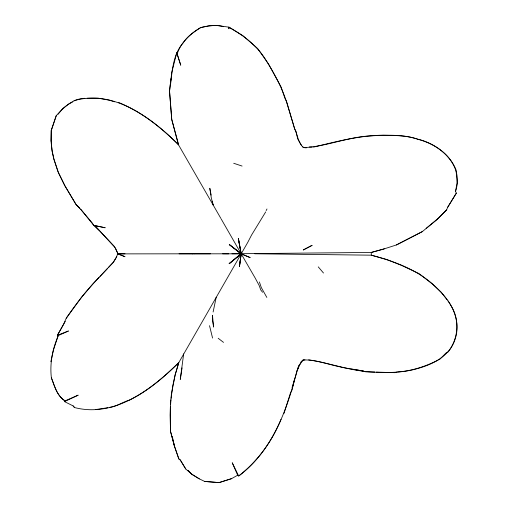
<?xml version="1.0" encoding="UTF-8"?>
<svg xmlns="http://www.w3.org/2000/svg" width="508" height="508" viewBox="0 0 508 508"><rect width="100%" height="100%" fill="white"/><g stroke="black" fill="none" stroke-linecap="round" stroke-linejoin="round"><path stroke-width="0.76" d="M84.874 98.317C72.676 98.596 63.849 107.302 56.255 115.653L51.295 130.34L51.283 143.739L52.159 151.46L54.045 159.518L57.925 171.533L64.579 185.242L76.073 204.565L80.467 209.036L92.062 222.733L93.745 225.368L98.806 229.934L114.878 247.345M296.761 371.526C286.995 410.394 272.11 451.002 238.684 476.002L237.668 475.228L232.239 462.769L238.684 476.002C257.639 461.315 272.009 441.49 281.038 419.348M79.75 208.21L76.073 204.565L65.1 186.157L58.56 172.974L53.746 158.82L52.038 150.298L51.111 141.262L51.295 130.34L56.255 115.653M51.111 141.262L51.295 130.34M170.605 84.125C172.269 70.028 173.342 53.791 183.242 42.831C187.604 36.182 194.145 31.737 200.711 27.578L208.61 25.87L216.592 25.4L228.905 27.165L243.04 35.763L257.696 48.578L268.605 64.129L281.095 87.008L284.931 98.323L286.518 101.346L294.653 128.861C297.612 135.084 298.063 142.71 303.486 147.618C325.425 146.742 346.596 137.446 368.713 135.992C385.064 135.071 402.126 134.061 417.9 139.217C440.754 144.602 464.242 165.767 455.53 191.306L456.336 193.148L447.535 207.518L446.646 209.893L436.944 219.691L422.326 231.604L396.418 244.951L382.702 249.345L371.278 252.444L231.953 253.79M58.045 336.264C52.4 349.447 49.714 363.557 51.378 377.838C54.686 386.061 56.712 395.345 64.567 400.583L64.497 401.599L73.209 405.949L74.505 407.537C114.548 417.97 151.949 389.255 178.733 362.629L175.133 374.929L172.784 385.762L170.517 402.406L170.097 415.087L170.523 431.413L174.352 445.802L178.835 458.927L180.416 460.197L185.744 468.992L191.427 473.9L199.307 478.866L204.673 481.444L219.081 482.6L231.527 478.663L237.668 475.228M170.421 406.908L170.523 431.413L174.746 447.097L178.835 458.927L180.003 459.543L185.744 468.992M170.599 404.546L170.955 399.828M171.075 398.253L171.367 394.316L175.133 374.929L178.803 362.585L247.745 242.405L251.593 234.988L265.716 211.88M170.929 78.778L169.532 91.129L171.736 119.412L178.34 144.539L220.859 218.402M239.471 266.332L241.16 253.809L238.354 238.449L241.16 253.809L239.471 266.332L241.16 253.809L238.354 238.449M183.655 353.885L180.276 379.444L182.054 367.881M455.53 191.306L457.098 183.032L456.057 169.932C449.536 153.511 433.705 143.281 417.119 139.059M213.112 312.007L216.211 297.224M294.672 378.676L292.036 389.998L290.913 392.068M176.759 52.781L180.721 65.1L176.759 52.781L171.793 72.18L169.532 91.129L171.736 119.412L178.645 144.869M283.966 413.436L290.538 392.754M50.832 361.766L53.461 349.968L58.166 335.617L68.485 330.981L57.417 335.261L58.166 335.617M292.062 387.591L298.596 366.255L299.688 364.268M65.284 321.304L57.417 335.261L63.544 324.39L66.237 318.243L81.712 297.002L93.256 283.534L113.671 261.899L116.649 256.813L117.583 253.879L192.602 253.803M296.99 370.872L298.596 366.255L303.13 359.962C315.551 359.474 327.349 364.204 339.344 366.687C348.043 368.935 357.2 369.386 365.798 371.843C382.41 372.574 399.009 373.526 415.277 369.176C432.2 364.852 450.126 356.375 455.397 338.226C459.423 325.482 455.606 311.512 448.012 300.914M177.159 53.975C180.899 42.482 190.36 33.496 200.711 27.578C208.185 25.819 215.97 24.416 223.507 26.689M297.072 370.821L301.155 361.607M266.16 210.585L266.986 208.985M447.535 207.518L456.336 193.148M116.649 256.813L113.081 262.623L108.763 267.195M66.237 318.243C76.098 303.835 86.76 289.922 99.047 277.482M58.115 114.243L62.694 108.553L68.574 104.121L72.441 102.07M100.127 276.339L107.683 268.338M446.646 209.893L438.36 218.205L426.149 228.384M178.803 362.585C163.97 377.101 148.126 390.95 129.343 400.133C122.542 401.999 116.376 406.825 109.334 407.422M229.191 263.677L241.16 253.809L250.082 257.562L241.16 253.809L229.311 244.564L241.16 253.809L229.191 263.677L241.16 253.809L221.196 218.999M302.139 360.788L303.13 359.962M301.739 361.213L303.486 360.032L304.965 359.937M422.326 231.604L396.418 244.951M438.144 360.128C425.437 366.42 411.912 371.011 397.656 371.939M231.527 478.663L219.081 482.6L204.673 481.444M396.939 372.027L394.678 372.675L376.326 372.091M384.321 248.825L371.278 252.444L371.278 255.175C393.922 261.214 416.903 269.494 434.391 285.648C440.944 291.897 447.237 298.545 451.555 306.584C459.956 320.789 458.133 338.842 448.278 351.834L445.84 353.136L439.757 359.308L438.404 359.518M313.525 147.123C336.391 141.542 359.461 135.515 383.146 135.179C394.252 135.712 405.771 135.058 416.382 138.836M107.823 407.727L95.701 409.556M73.971 100.654C114.351 89.205 151.295 118.053 178.34 144.539M87.122 98.298L98.374 98.196L109.334 100.197L114.567 101.816M189.681 253.816L194.494 253.809M192.437 253.816L241.16 253.809L229.311 244.564M210.42 253.803L194.64 253.809M179.083 253.809L189.376 253.809M125.006 253.809L117.475 253.797L117.304 252.336L115.399 247.936M222.637 253.809L228.689 253.841M254.768 253.778L371.278 255.175L386.829 259.524L401.625 265.424L419.119 273.641L432.625 284.239L441.211 292.233L447.04 299.676M309.429 146.964L312.16 147.072M374.834 371.996C352.298 371.799 330.822 363.144 308.661 359.867M302.546 146.387L303.301 147.568L306.349 147.866M351.53 369.125L363.449 370.98M93.745 225.368L105.099 227.755L93.745 225.368L80.766 209.315M233.705 163.271L242.087 166.065M117.583 253.879L125.019 256.718L118.161 253.809M118.294 102.324C141.097 111.728 160.801 126.917 178.067 144.329M199.307 478.866L192.132 474.555L188.011 470.414M228.905 27.165L228.905 28.727L228.905 27.165C243.675 35.535 257.55 45.904 266.294 60.731C275.05 74.676 282.873 89.249 287.49 105.067L294.653 128.848L296.037 131.388L297.701 138.906L301.568 145.586M64.567 400.583L64.992 400.901L78.181 395.16L64.497 401.599L64.992 400.901C56.921 395.7 54.635 386.277 51.378 377.838M218.186 338.271L223.526 342.386M188.119 470.541L191.427 473.9M98.806 229.934L94.907 225.819L114.433 246.526L117.304 252.336M73.082 405.892L74.505 407.537M318.249 266.871L323.494 273.025M262.579 292.271L260.756 289.941L259.188 285.534L255.213 278.098L241.668 254.679M266.84 297.44L261.283 287.528L259.391 281.953M209.531 325.685L212.566 338.061M172.352 436.734L174.352 445.802M211.144 195.11L209.798 188.258L211.303 197.898L213.087 205.003L212.338 201.2M312.033 245.377L303.333 249.936L312.033 245.377M213.595 326.93L212.623 320.904L212.465 315.265L213.595 326.93"/></g></svg>
